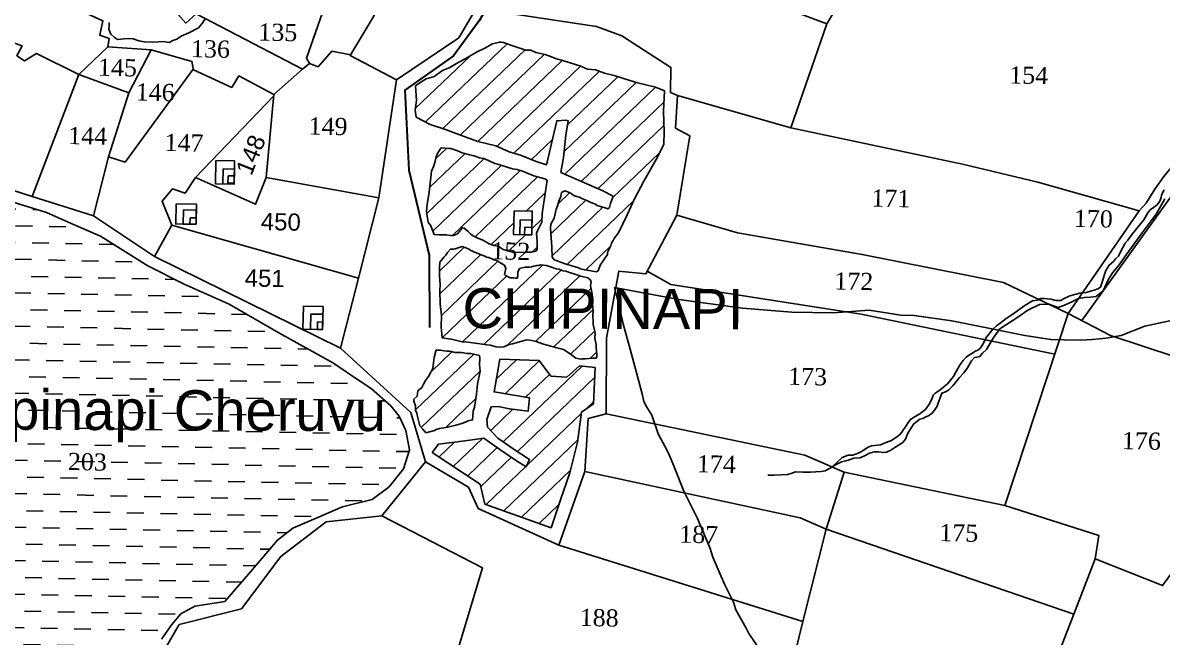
# Model space of a CAD drawing. Header units: inches. Extents: x 304037 to 460575, y 1453943 to 1639883.
# Drawn here: x 336193 to 337046, y 1598188 to 1598648 of the extents above; entities that cross this region are included whole.
import ezdxf

# ---------------------------------------------------------------- set-up
doc = ezdxf.new("R2010")
doc.units = ezdxf.units.IN
doc.header["$MEASUREMENT"] = 0
doc.linetypes.add('ACAD_ISO02W100', pattern=[15, 12, -3])
doc.linetypes.add('ACAD_ISO07W100', pattern=[3, 0, -3])
for name, color, linetype in [('CARTTRACK', 30, 'ACAD_ISO02W100'), ('NALA', 4, 'Continuous'), ('SQUAREWELL', 5, 'Continuous'), ('SURVEY_BND', 7, 'Continuous'), ('SURVEY_NO', 7, 'Continuous'), ('VILLAGE_AREA', 1, 'Continuous'), ('WATER_BODY', 4, 'Continuous')]:
    doc.layers.add(name, color=color, linetype=linetype)
doc.layers.add('FOOTPATH', color=150, linetype='ACAD_ISO07W100', lineweight=30)
doc.styles.get("Standard").update_dxf_attribs({"font": 'arial.ttf'})
pattern_1 = [(225, (-977.9699, -291.534), (0.8838835, -0.8838835), [])]

# ---------------------------------------------------------------- blocks, each defined once
blk = doc.blocks.new('CHEPINAPI')
at = {"layer": 'VILLAGE_AREA', "linetype": 'ByBlock'}
h = blk.add_hatch(dxfattribs=at)
h.set_pattern_fill('ANSI31', color=256, scale=10, angle=180, style=0)
h.set_pattern_definition(pattern_1)
h.paths.add_polyline_path([(158.837, 104.67), (157.799, 104.995), (157.156, 105.206), (156.977, 105.223), (156.863, 105.231), (156.351, 105.084), (155.773, 104.751), (155.155, 104.434), (154.496, 104.02), (153.686, 103.554), (153.157, 103.229), (152.653, 103.026), (152.035, 102.562), (151.448, 102.364), (151.073, 102.104), (150.675, 101.819), (150.756, 100.742), (150.675, 100.011), (150.764, 99.491), (151.815, 98.976), (152.962, 98.619), (154.166, 98.18), (155.406, 97.77), (156.756, 97.47), (157.765, 97.055), (158.692, 96.787), (159.779, 96.369), (160.576, 96.142), (161.259, 99.437), (161.932, 99.509), (162.124, 99.445), (161.964, 98.379), (161.812, 96.701), (161.651, 95.596), (164.765, 94.31), (165.583, 93.895), (165.404, 93.359), (165.355, 93.155), (165.331, 93.05), (165.2, 92.944), (164.924, 93.042), (164.721, 93.09), (164.412, 93.172), (164.233, 93.286), (164.054, 93.351), (163.875, 93.407), (163.736, 93.489), (163.501, 93.578), (163.305, 93.651), (163.086, 93.765), (162.874, 93.814), (162.638, 93.895), (162.443, 94.025), (162.248, 94.123), (162.134, 94.171), (161.963, 94.22), (161.727, 94.082), (161.687, 93.781), (161.54, 93.448), (161.443, 93.09), (161.361, 92.847), (161.215, 92.172), (160.979, 91.717), (160.963, 91.4), (161.027, 90.657), (161.044, 90.388), (161.084, 89.974), (161.125, 89.259), (161.312, 89.031), (161.45, 88.999), (161.678, 88.901), (162.264, 88.727), (162.468, 88.67), (163.04, 88.512), (163.256, 88.434), (163.574, 88.353), (163.769, 88.337), (164.428, 88.231), (164.582, 88.304), (164.729, 88.719), (165.242, 89.542), (165.242, 89.689), (165.486, 90.192), (165.543, 90.388), (165.649, 90.591), (165.747, 90.794), (166.039, 91.168), (166.651, 92.529), (167.188, 93.742), (167.848, 95.054), (168.824, 96.883), (169.289, 97.862), (169.297, 98.748), (169.207, 100.312), (169.24, 101.852), (168.565, 102.095), (167.76, 102.29), (167.044, 102.445), (165.551, 102.878), (164.738, 103.073), (164.071, 103.293), (163.469, 103.349), (162.9, 103.585), (161.595, 103.946), (161.074, 104.085), (160.765, 104.198), (160.293, 104.377), (159.585, 104.507), (159.228, 104.67)])
h = blk.add_hatch(dxfattribs=at)
h.set_pattern_fill('ANSI31', color=256, scale=10, angle=180, style=0)
h.set_pattern_definition(pattern_1)
h.paths.add_polyline_path([(155.888, 90.427), (156.152, 90.295), (156.402, 90.137), (156.759, 90.032), (157.088, 89.992), (157.458, 89.742), (158.236, 89.544), (159.199, 89.584), (159.568, 89.584), (159.911, 89.676), (159.99, 89.821), (159.99, 90.401), (159.924, 91.02), (159.99, 91.204), (160.293, 91.85), (160.32, 92.496), (160.635, 94.979), (160.451, 95.085), (159.91, 95.216), (159.633, 95.282), (158.776, 95.612), (158.38, 95.73), (158.024, 95.783), (157.154, 96.034), (156.929, 96.113), (156.705, 96.165), (156.23, 96.363), (155.874, 96.521), (155.544, 96.547), (155.162, 96.706), (154.793, 96.771), (154.45, 96.864), (154.265, 96.89), (153.843, 97.075), (153.408, 97.193), (153.289, 97.193), (152.669, 97.233), (152.603, 97.127), (152.445, 96.864), (152.326, 96.561), (152.247, 96.231), (152.155, 95.889), (151.997, 95.48), (151.85, 93.907), (151.718, 92.984), (151.692, 92.51), (151.731, 92.128), (151.837, 91.68), (152.021, 91.39), (152.285, 90.771), (152.668, 90.744), (152.905, 90.757), (153.208, 90.744), (153.499, 90.718), (153.736, 90.718), (154.039, 90.836), (154.385, 91.31), (154.516, 91.27), (154.662, 91.165), (154.833, 91.046), (155.004, 90.875), (155.15, 90.756), (155.255, 90.704), (155.558, 90.559)])
h.paths.add_polyline_path([(158.211, 92.654), (159.567, 92.654), (159.567, 90.88), (158.211, 90.88)], flags=16)
h.paths.add_polyline_path([(157.689, 88.327), (157.594, 88.578), (157.421, 88.675), (157.316, 88.725), (157.165, 88.811), (157.01, 88.906), (156.789, 88.961), (156.643, 89.026), (156.542, 89.082), (156.392, 89.122), (156.236, 89.152), (156.1, 89.222), (155.834, 89.312), (155.471, 89.459), (155.27, 89.524), (155.13, 89.605), (155.007, 89.648), (154.798, 89.76), (154.668, 89.81), (154.406, 89.911), (154.028, 89.765), (153.8, 89.7), (153.661, 89.695), (153.526, 89.69), (153.315, 89.444), (153.204, 89.223), (153.069, 89.108), (152.883, 88.852), (152.762, 88.696), (152.752, 88.318), (152.741, 88.017), (152.757, 87.68), (152.812, 87.04), (152.802, 86.579), (152.857, 85.587), (152.957, 84.714), (152.957, 83.883), (153.038, 83.054), (153.52, 83.003), (153.731, 82.973), (153.937, 82.928), (154.65, 82.778), (154.786, 82.798), (155.157, 82.758), (155.519, 82.712), (156.241, 82.637), (156.396, 82.607), (156.637, 82.582), (157.079, 82.466), (157.325, 82.461), (157.652, 82.486), (158.064, 82.662), (158.31, 82.722), (158.933, 82.918), (159.332, 83.033), (159.738, 82.988), (160.06, 82.918), (160.542, 82.762), (160.889, 82.682), (161.619, 82.5), (161.839, 82.45), (162.116, 82.375), (162.402, 82.214), (162.718, 81.999), (163.055, 81.753), (163.437, 81.677), (163.527, 81.697), (163.748, 81.703), (164.339, 81.773), (164.56, 81.773), (164.615, 81.878), (164.62, 82.114), (164.58, 82.285), (164.545, 82.576), (164.545, 82.791), (164.445, 83.241), (164.445, 83.662), (164.284, 84.289), (164.279, 84.628), (164.259, 84.794), (164.259, 85.01), (164.264, 85.281), (164.249, 85.617), (164.194, 86.007), (164.194, 86.288), (164.179, 86.559), (164.043, 87.161), (164.088, 87.482), (164.003, 87.628), (163.817, 87.773), (163.3, 87.884), (162.701, 88.052), (162.53, 88.112), (162.329, 88.187), (162.168, 88.233), (161.957, 88.243), (161.661, 88.353), (161.435, 88.388), (161.172, 88.475), (161.032, 88.52), (160.727, 88.611), (160.278, 88.661), (160.102, 88.61), (159.977, 88.6), (159.866, 88.575), (159.599, 88.485), (159.384, 88.465), (159.222, 88.465), (159.126, 88.455), (158.91, 88.405), (158.72, 88.344), (158.603, 88.081), (158.593, 87.8), (158.563, 87.625), (158.418, 87.635), (158.282, 87.635), (158.192, 87.65), (158.026, 87.65), (157.73, 87.775), (157.588, 87.834)])
h.paths.add_polyline_path([(159.582, 77.719), (158.181, 77.859), (157.329, 78.008), (156.801, 77.98), (156.496, 77.018), (156.56, 76.465), (157.356, 75.655), (158.508, 74.892), (159.758, 74.118), (159.517, 73.564), (158.792, 73.997), (157.518, 74.815), (156.302, 75.627), (155.262, 75.453), (154.121, 75.294), (152.947, 75.111), (152.479, 74.481), (156.1, 72.186), (156.49, 70.707), (161.47, 69.053), (162.116, 71.151), (162.777, 73.185), (163.316, 75.478), (163.57, 77.726), (164.429, 78.373), (164.504, 81.069), (163.342, 81.17), (162.407, 80.312), (161.217, 80.361), (160.319, 81.507), (157.388, 81.566), (157.004, 79.103), (159.669, 78.702)])
h.paths.add_polyline_path([(152.077, 80.153), (151.868, 79.853), (151.719, 79.572), (151.612, 79.316), (151.463, 79.193), (151.323, 79.061), (151.281, 78.664), (151.024, 78.43), (151.024, 78.273), (151.156, 77.927), (151.181, 77.613), (151.28, 77.382), (151.355, 77.057), (151.437, 76.759), (151.512, 76.462), (151.743, 76.198), (151.988, 75.93), (152.618, 76.137), (152.753, 76.204), (152.98, 76.287), (153.466, 76.38), (153.807, 76.452), (154.216, 76.555), (154.645, 76.69), (155.044, 76.87), (155.449, 76.981), (155.469, 77.249), (155.469, 77.621), (155.562, 77.931), (155.687, 78.902), (155.762, 79.645), (155.935, 80.627), (155.885, 81.119), (155.894, 81.597), (155.852, 81.796), (155.224, 81.928), (154.927, 81.928), (154.514, 81.985), (154.299, 81.985), (154.175, 81.994), (154.018, 81.994), (153.754, 82.06), (153.588, 82.068), (153.407, 82.068), (153.068, 82.109), (152.936, 82.142), (152.737, 82.142), (152.622, 82.142), (152.481, 81.581), (152.44, 81.168), (152.39, 80.772), (152.258, 80.467)])
h.paths.add_polyline_path([(156.261, 90.601), (159.441, 90.601), (159.441, 88.656), (156.261, 88.656)], flags=9)
h.paths.add_polyline_path([(154.223, 83.434), (164.378, 83.607), (164.344, 85.6), (154.189, 85.427)], flags=24)
at = {"layer": 'WATER_BODY', "linetype": 'ByBlock'}
h = blk.add_hatch(dxfattribs=at)
h.set_pattern_fill('DASH', color=256, scale=10, angle=180, style=0)
h.set_pattern_definition([(180, (-977.9699, -291.534), (-1.25, -1.25), [1.25, -1.25])])
h.paths.add_polyline_path([(110.825, 53.934), (109.551, 52.84), (108.422, 52.187), (108.106, 52.069), (107.8, 51.985), (107.504, 51.961), (107.218, 51.956), (106.912, 52.025), (106.601, 52.168), (106.374, 52.35), (105.994, 52.671), (105.826, 52.858), (105.587, 53.111), (105.103, 53.495), (104.945, 53.564), (104.501, 53.762), (104.348, 53.86), (104.165, 54.033), (104.071, 54.151), (103.989, 54.342), (104.137, 54.939), (103.849, 55.141), (103.686, 54.427), (103.266, 53.673), (103.133, 53.495), (102.939, 53.106), (102.504, 52.726), (102.307, 52.247), (101.856, 51.376), (101.474, 50.412), (101.272, 48.77), (101.482, 47.612), (101.575, 46.395), (101.575, 45.665), (101.544, 44.631), (101.116, 43.866), (100.323, 43.477), (99.506, 43.042), (98.283, 42.301), (97.497, 41.959), (96.082, 41.64), (95.027, 41.591), (93.767, 41.132), (92.694, 40.41), (91.797, 39.505), (91.191, 38.619), (90.996, 37.889), (91.331, 37.454), (92.07, 37.516), (92.972, 37.804), (94.064, 37.996), (94.795, 37.919), (95.581, 37.794), (96.491, 37.569), (97.463, 37.398), (98.71, 37.03), (99.519, 36.634), (99.772, 36.436), (100.638, 35.854), (100.861, 35.714), (102.641, 34.236), (103.421, 33.876), (104.209, 33.686), (104.786, 33.788), (105.166, 34.073), (105.2, 34.595), (105.146, 35.239), (104.718, 36.135), (104.028, 36.973), (104.016, 37.737), (103.999, 38.486), (104.58, 39.375), (105.049, 40.277), (105.271, 41.139), (105.492, 41.991), (106.106, 42.63), (106.96, 42.891), (107.931, 42.891), (108.737, 42.559), (109.338, 42.219), (109.514, 42.159), (109.782, 42.065), (110.021, 42.005), (110.286, 41.939), (110.544, 41.867), (110.78, 41.826), (111.278, 41.845), (111.456, 41.822), (111.746, 41.8), (112.042, 41.731), (112.341, 41.646), (112.785, 41.505), (113.495, 41.236), (113.851, 41.034), (114.094, 40.745), (114.28, 40.556), (114.577, 40.603), (114.539, 41.259), (114.676, 42.18), (115.231, 43.129), (115.907, 43.973), (116.582, 44.914), (117.672, 46.668), (118.087, 47.519), (118.849, 49.044), (119.572, 49.9), (120.722, 50.884), (121.856, 51.71), (123.141, 52.667), (124.033, 53.504), (124.949, 54.515), (125.911, 55.422), (127.211, 56.286), (127.746, 56.48), (128.568, 56.539), (129.249, 56.423), (130.031, 56.336), (130.626, 56.697), (131.143, 57.286), (131.581, 58.048), (131.763, 58.626), (132.583, 60.133), (133.334, 61.241), (133.97, 62.046), (135.003, 62.644), (136.313, 62.861), (137.233, 63.027), (138.98, 65.112), (141.068, 67.705), (142.206, 68.621), (143.419, 69.153), (145.883, 70.287), (148.075, 70.875), (149.317, 71.847), (150.379, 73.225), (150.785, 74.634), (150.491, 76.082), (149.972, 77.131), (149.317, 77.909), (147.826, 79.167), (146.427, 80.046), (144.982, 81.004), (140.844, 83.166), (137.109, 85.241), (133.727, 86.67), (130.989, 87.969), (127.404, 90.11), (125.369, 90.943), (123.346, 91.79), (119.115, 92.996), (116.081, 93.981), (113.907, 94.689), (111.939, 95.726), (109.866, 96.799), (108.159, 97.469), (105.289, 97.608), (103.991, 97.977), (101.639, 98.886), (98.941, 100.218), (96.008, 101.62), (92.439, 103.152), (88.975, 104.288), (87.302, 104.554), (84.837, 104.2), (83.168, 103.619), (81.76, 102.883), (80.382, 101.949), (80.002, 100.989), (80.192, 100.041), (80.394, 99.242), (80.697, 98.838), (81.127, 98.825), (81.709, 99.141), (82.265, 99.734), (82.809, 100.252), (83.365, 100.265), (83.782, 100.252), (84.237, 100.164), (85.299, 99.962), (86.108, 99.558), (86.674, 99.196), (88.022, 98.843), (89.003, 98.614), (89.511, 98.496), (90.696, 98.001), (91.712, 97.43), (92.429, 97.192), (93.28, 97.103), (94.551, 96.732), (96.687, 95.831), (98.164, 95.192), (99.254, 94.897), (100.429, 94.416), (102.043, 93.585), (103.388, 92.529), (104.432, 91.423), (105.262, 90.669), (106.238, 90.009), (107.13, 88.999), (108.017, 87.942), (110.338, 86.336), (112.455, 85.03), (115.604, 83.528), (116.619, 83.187), (116.892, 82.688), (116.672, 81.86), (115.959, 80.759), (115.414, 79.7), (115.072, 78.812), (113.723, 77.245), (113.341, 76.475), (113.296, 75.408), (113.387, 74.984), (113.62, 74.55), (113.471, 73.774), (113.092, 73.059), (112.777, 72.509), (112.551, 72.202), (112.445, 71.664), (112.559, 71.383), (112.961, 71.107), (113.259, 70.981), (113.638, 70.965), (114.222, 70.953), (114.673, 70.912), (115.049, 70.698), (115.306, 70.532), (115.469, 70.271), (116.551, 70.128), (116.716, 70.106), (117.894, 69.906), (118.249, 69.84), (118.927, 69.584), (119.827, 69.14), (119.982, 68.63), (119.592, 67.115), (118.842, 65.269), (118.342, 63.848), (117.941, 62.964), (117.849, 62.511), (117.574, 61.627), (117.231, 60.603), (116.888, 59.723), (116.014, 58.49), (113.733, 56.485)])
h.paths.add_polyline_path([(113.556, 73.45), (149.397, 74.059), (149.295, 80.093), (113.453, 79.484)], flags=24)
h.paths.add_polyline_path([(125.002, 74.216), (128.284, 74.216), (128.284, 72.271), (125.002, 72.271)], flags=24)
at = {"layer": 'CARTTRACK'}
blk.add_lwpolyline([(177.749, 59.549), (176.391, 61.454), (176.185, 61.865), (175.386, 63.203), (175.194, 63.779), (174.494, 65.095), (173.589, 67.096), (173.366, 67.749), (172.378, 69.969), (171.308, 71.997), (170.551, 73.789), (170.331, 74.324), (170.057, 74.885), (169.865, 75.269), (169.302, 76.229), (168.82, 77.605), (168.422, 78.195), (168.203, 78.606), (168.052, 79.195), (167.09, 82.507), (166.542, 84.385), (166.086, 86.081), (165.839, 87.073), (170.642, 86.282), (175.398, 85.739), (179.102, 85.527), (182.208, 85.527), (184.865, 85.779), (187.219, 85.471), (188.222, 85.452), (191.039, 85.105), (194.029, 84.584), (196.517, 84.141), (198.456, 83.866), (199.459, 83.866), (200.694, 83.866), (201.543, 83.943), (202.584, 84.059), (203.703, 84.29), (205.459, 85.023), (209.192, 85.89)], dxfattribs=at)
at = {"layer": 'FOOTPATH', "linetype": 'ByBlock'}
blk.add_lwpolyline([(195.567, 153.863), (192.433, 151.005), (190.273, 148.144), (186.753, 143.782), (183.936, 140.686), (181.777, 137.637), (177.829, 134.618), (172.759, 130.022), (166.086, 123.149), (159.039, 113.419), (155.323, 106.791), (153.445, 104.117), (149.877, 101.491), (150.299, 95.516), (151.961, 89.201), (152.09, 83.805)], dxfattribs=at)
at = {"layer": 'NALA'}
for points in [[(134.898, 106.523), (134.668, 106.161), (134.385, 105.812), (133.68, 105.422), (133.115, 105.173), (132.799, 104.941), (132.499, 104.841), (132.233, 104.691), (131.784, 104.741), (131.419, 104.708), (130.986, 104.691), (130.371, 104.691), (129.955, 104.758), (129.523, 104.891), (129.174, 104.924), (128.858, 104.891), (128.359, 104.824), (128.126, 104.974), (127.86, 105.206), (127.71, 105.589), (127.71, 105.871), (127.71, 106.07)], [(182.352, 74.034), (183.063, 74.746), (183.517, 74.918), (183.877, 74.941), (184.058, 75.004), (184.261, 75.09), (184.465, 75.208), (184.638, 75.309), (184.81, 75.427), (185.006, 75.568), (185.249, 75.67), (185.923, 75.748), (186.44, 75.975), (186.671, 76.065), (187.094, 76.339), (187.306, 76.527), (187.494, 76.723), (187.611, 76.918), (187.752, 77.137), (187.964, 77.474), (188.089, 77.654), (188.418, 77.897), (188.724, 78.069), (189.218, 78.461), (189.533, 78.936), (189.689, 79.319), (189.76, 79.531), (189.901, 79.664), (190.034, 79.773), (190.269, 79.938), (190.81, 80.4), (191.248, 80.955), (191.437, 81.347), (191.736, 81.876), (191.948, 82.174), (192.175, 82.424), (192.426, 82.597), (192.629, 82.738), (192.833, 82.879), (192.974, 82.949), (193.17, 83.074), (193.374, 83.364), (193.656, 83.943), (194.11, 84.57), (194.38, 84.816), (194.646, 85.02), (194.866, 85.192), (195.101, 85.364), (195.5, 85.646), (196.467, 86.383), (197.024, 86.728), (197.4, 86.798), (197.635, 86.924), (197.932, 86.939), (198.136, 86.916), (198.41, 86.892), (198.669, 86.822), (198.81, 86.806), (198.959, 86.798), (199.147, 86.798), (199.351, 86.924), (199.805, 87.158), (200.553, 87.38), (200.67, 87.403), (201.031, 87.45), (201.352, 87.536), (201.611, 87.63), (201.877, 87.74), (202.073, 87.849), (202.222, 88.311), (202.347, 88.726), (202.456, 89.123), (202.706, 89.524), (203.007, 89.799), (203.17, 89.999), (203.37, 90.212), (203.508, 90.487), (203.858, 91.188), (204.046, 91.413), (204.359, 91.864), (205.2, 92.944), (205.501, 93.482), (205.676, 93.707), (205.914, 93.895), (206.177, 94.083), (206.365, 94.371), (206.465, 94.646), (206.49, 94.859), (206.69, 95.234)], [(206.736, 94.558), (206.127, 93.4), (205.108, 91.971), (203.956, 90.323), (203.447, 89.568), (202.954, 88.961), (202.641, 88.419), (202.295, 87.595), (201.784, 87.15), (201.326, 87.093), (200.924, 87.065), (200.457, 86.976), (199.977, 86.711), (199.416, 86.458), (198.945, 86.287), (198.266, 86.507), (197.555, 86.472), (196.69, 86.034), (195.963, 85.495), (194.63, 84.6), (194.155, 83.891), (193.669, 83.027)], [(132.583, 60.133), (133.334, 61.241), (133.97, 62.046), (135.003, 62.644), (136.313, 62.861), (137.233, 63.027), (138.98, 65.112), (141.068, 67.705), (142.206, 68.621), (143.419, 69.153), (145.883, 70.287), (148.075, 70.875), (149.317, 71.847), (150.379, 73.225), (150.785, 74.634), (150.491, 76.082), (149.972, 77.131), (149.317, 77.909), (147.826, 79.167), (146.427, 80.046), (144.982, 81.004), (140.844, 83.166), (137.109, 85.241), (133.727, 86.67), (130.989, 87.969), (127.404, 90.11), (125.369, 90.943), (123.346, 91.79), (119.115, 92.996)], [(193.669, 83.027), (193.376, 82.761), (193.194, 82.504), (192.972, 82.454), (192.781, 82.403), (192.565, 82.157), (192.281, 81.629), (192.023, 81.243), (191.701, 80.895), (191.211, 80.264), (190.902, 79.942), (190.683, 79.813), (190.399, 79.697), (190.18, 79.028), (190.075, 78.728), (189.946, 78.509), (189.752, 78.213), (189.456, 77.981), (189.263, 77.903), (189.031, 77.775), (188.799, 77.723), (188.373, 77.375), (187.935, 76.667), (187.78, 76.216), (187.574, 75.946), (186.991, 75.583), (186.695, 75.364), (186.385, 75.222), (186.127, 75.17), (185.792, 75.222), (185.483, 75.222), (185.109, 75.106), (184.838, 74.952), (184.426, 74.745), (183.949, 74.72), (183.557, 74.562), (183.042, 74.42), (182.552, 74.163), (182.153, 73.905), (181.817, 73.725), (181.521, 73.661), (180.735, 73.596), (180.155, 73.596), (179.588, 73.596), (179.376, 73.489), (179.016, 73.386), (178.539, 73.361), (178.01, 73.322), (177.559, 73.322)]]:
    blk.add_lwpolyline(points, dxfattribs=at)
at = {"layer": 'SQUAREWELL'}
for points in [[(135.898, 95.939), (137.292, 95.939), (137.292, 94.205), (135.898, 94.205)], [(136.445, 95.338), (137.292, 95.338), (137.292, 94.205), (136.445, 94.205)], [(136.827, 94.82), (137.292, 94.82), (137.292, 94.274), (136.827, 94.274)], [(133.001, 92.648), (134.51, 92.648), (134.51, 91.15), (133.001, 91.15)], [(133.548, 92.215), (134.51, 92.215), (134.51, 91.15), (133.548, 91.15)], [(158.211, 92.654), (159.567, 92.654), (159.567, 90.88), (158.211, 90.88)], [(158.685, 91.982), (159.567, 91.982), (159.567, 90.88), (158.685, 90.88)], [(134.051, 91.635), (134.51, 91.635), (134.51, 91.15), (134.051, 91.15)], [(159.035, 91.439), (159.567, 91.439), (159.567, 90.88), (159.035, 90.88)], [(142.649, 85.211), (144.115, 85.211), (144.115, 83.497), (142.649, 83.497)], [(143.217, 84.632), (144.115, 84.632), (144.115, 83.497), (143.217, 83.497)], [(143.729, 84.053), (144.115, 84.053), (144.115, 83.497), (143.729, 83.497)]]:
    blk.add_lwpolyline(points, close=True, dxfattribs=at)
at = {"layer": 'SURVEY_BND'}
for points in [[(184.411, 113.877), (184.212, 112.31), (181.26, 107.09), (165.324, 112.728), (166.564, 118.13), (168.55, 118.639), (170.144, 120.975), (174.48, 119.776), (175.616, 125.356), (180.632, 127.073), (181.852, 128.11), (184.785, 129.096), (187.397, 128.097)], [(157.344, 112.449), (155.504, 108.496), (153.816, 105.472), (149.23, 102.249), (145.738, 103.994), (149.002, 109.748)], [(165.324, 112.728), (164.779, 111.864), (161.632, 112.708), (160.429, 111.864), (159.227, 112.196), (156.924, 107.901), (158.127, 107.313), (164.088, 106.546), (165.985, 105.878), (169.696, 103.603), (169.713, 101.733), (170.234, 101.522)], [(139.929, 112.017), (142.666, 109.008), (143.548, 109.228), (144.063, 108.527), (142.494, 103.72), (142.715, 103.328), (143.376, 103.108), (144.381, 104.295), (145.769, 104.047)], [(118.618, 110.742), (117.739, 106.767), (116.907, 105.613), (121.252, 104.193), (120.874, 103.456), (121.455, 103.083), (122.333, 103.663), (125.544, 102.163), (127.646, 104.268)], [(134.2, 106.868), (133.439, 106.159), (129.877, 110.043), (126.079, 106.693), (127.251, 106.203), (127.038, 105.117), (127.743, 104.875), (127.646, 104.268), (130.891, 104.107), (133.947, 103.305), (134.077, 102.683), (136.967, 101.427), (137.472, 102.295), (140.122, 100.971), (142.222, 102.897)], [(136.323, 109.053), (134.2, 106.868), (142.222, 102.897), (142.715, 103.328)], [(178.743, 99.28), (181.26, 107.09)], [(122.231, 92.972), (113.905, 95.467), (114.426, 98.705), (115.769, 100.903), (116.288, 104.017), (117.025, 104.301), (116.985, 105.587)], [(125.544, 102.163), (129.295, 100.853), (130.891, 104.107)], [(126.842, 91.613), (122.231, 92.972), (125.544, 102.163)], [(134.067, 102.73), (129.119, 95.692), (127.885, 96.053), (129.295, 100.853)], [(140.122, 100.971), (139.674, 94.744), (148.107, 93.418), (149.23, 102.249)], [(199.713, 85.85), (194.834, 88.066), (184.254, 89.941), (174.928, 91.353), (170.356, 92.585), (171.224, 98.518), (170.133, 99.078), (170.234, 101.522), (178.743, 99.28), (191.587, 96.83), (197.235, 95.609), (204.854, 93.63)], [(140.113, 100.85), (134.402, 94.635)], [(210.092, 99.899), (208.696, 98.492), (207.725, 97.608), (206.636, 96.223), (205.995, 95.251), (205.369, 94.192), (204.854, 93.63), (199.713, 85.85)], [(210.423, 98.576), (209.296, 97.765), (200.744, 85.343)], [(127.885, 96.053), (126.842, 91.613), (131.466, 88.691)], [(148.107, 93.418), (146.712, 87.37), (132.7, 91.059), (131.937, 92.817), (132.7, 93.775), (133.658, 93.462), (134.402, 94.635), (138.92, 92.739), (139.674, 94.744)], [(145.469, 82.132), (150.837, 77.431), (151.991, 73.786), (155.244, 71.947), (156.002, 70.364), (162.063, 67.749), (163.888, 73.289), (164.063, 77.258), (165.406, 77.636), (165.32, 83.285), (166.125, 88.315), (168.137, 88.149), (170.356, 92.585)], [(132.7, 91.059), (131.466, 88.691), (145.469, 82.132), (146.712, 87.37)], [(168.242, 88.359), (170.021, 87.391), (184.281, 85.466), (198.772, 82.789)], [(213.061, 67.248), (209.048, 68.368), (207.177, 65.674), (202.118, 67.563), (202.355, 69.314), (195.274, 71.408), (199.713, 85.85), (202.913, 84.278), (215.04, 80.54)], [(165.406, 77.636), (180.294, 74.862), (183.253, 73.657), (195.274, 71.408)], [(151.991, 73.786), (148.835, 69.669), (156.41, 65.959), (154.656, 59.608), (172.312, 54.057), (173.935, 58.189), (179.038, 56.3), (180.396, 62.449)], [(183.253, 73.657), (181.996, 69.366), (180.045, 70.171), (163.888, 73.289)], [(149.046, 44.993), (130.28, 54.697), (133.883, 61.247), (138.489, 62.527), (141.363, 66.471), (144.692, 69.148), (148.835, 69.669)], [(181.996, 69.366), (180.396, 62.449), (162.063, 67.749)], [(202.118, 67.563), (200.591, 63.4), (181.996, 69.366)], [(200.591, 63.4), (197.784, 55.664), (200.225, 54.144), (200.54, 53.278), (204.011, 52.146)]]:
    blk.add_lwpolyline(points, dxfattribs=at)
at = {"layer": 'VILLAGE_AREA'}
for points in [[(165.583, 93.895), (165.404, 93.359), (165.355, 93.155), (165.331, 93.05), (165.2, 92.944), (164.924, 93.042), (164.721, 93.09), (164.412, 93.172), (164.233, 93.286), (164.054, 93.351), (163.875, 93.407), (163.736, 93.489), (163.501, 93.578), (163.305, 93.651), (163.086, 93.765), (162.874, 93.814), (162.638, 93.895), (162.443, 94.025), (162.248, 94.123), (162.134, 94.171), (161.963, 94.22), (161.727, 94.082), (161.687, 93.781), (161.54, 93.448), (161.443, 93.09), (161.361, 92.847), (161.215, 92.172), (160.979, 91.717), (160.963, 91.4), (161.027, 90.657), (161.044, 90.388), (161.084, 89.974), (161.125, 89.259), (161.312, 89.031), (161.45, 88.999), (161.678, 88.901), (162.264, 88.727), (162.468, 88.67), (162.939, 88.54), (163.053, 88.508), (163.256, 88.434), (163.574, 88.353), (163.769, 88.337), (164.428, 88.231), (164.582, 88.304), (164.729, 88.719), (165.242, 89.542), (165.242, 89.689), (165.486, 90.192), (165.543, 90.388), (165.649, 90.591), (165.747, 90.794), (166.039, 91.168), (166.651, 92.529), (167.188, 93.742), (167.848, 95.054), (168.824, 96.883), (169.289, 97.862), (169.297, 98.748), (169.207, 100.312), (169.24, 101.852), (168.565, 102.095), (167.76, 102.29), (167.044, 102.445), (165.551, 102.878), (164.738, 103.073), (164.071, 103.293), (163.469, 103.349), (162.9, 103.585), (161.595, 103.946), (161.074, 104.085), (160.765, 104.198), (160.293, 104.377), (159.585, 104.507), (159.228, 104.67), (158.837, 104.67), (157.799, 104.995), (157.156, 105.206), (156.977, 105.223), (156.863, 105.231), (156.351, 105.084), (155.773, 104.751), (155.155, 104.434), (154.496, 104.02), (153.686, 103.554), (153.157, 103.229), (152.653, 103.026), (152.035, 102.562), (151.448, 102.364), (151.073, 102.104), (150.675, 101.819), (150.756, 100.742), (150.675, 100.011), (150.764, 99.491), (151.815, 98.976), (152.962, 98.619), (154.166, 98.18), (155.406, 97.77), (156.756, 97.47), (157.765, 97.055), (158.692, 96.787), (159.779, 96.369), (160.576, 96.142), (161.259, 99.437), (161.932, 99.509), (162.124, 99.445), (161.964, 98.379), (161.812, 96.701), (161.651, 95.596), (164.765, 94.31), (165.583, 93.895)], [(154.039, 90.836), (153.736, 90.718), (153.499, 90.718), (153.208, 90.744), (152.905, 90.757), (152.668, 90.744), (152.285, 90.771), (152.021, 91.39), (151.837, 91.68), (151.731, 92.128), (151.692, 92.51), (151.718, 92.984), (151.85, 93.907), (151.997, 95.48), (152.155, 95.889), (152.247, 96.231), (152.326, 96.561), (152.445, 96.864), (152.603, 97.127), (152.669, 97.233), (153.289, 97.193), (153.408, 97.193), (153.843, 97.075), (154.265, 96.89), (154.45, 96.864), (154.793, 96.771), (155.162, 96.706), (155.544, 96.547), (155.874, 96.521), (156.23, 96.363), (156.705, 96.165), (156.929, 96.113), (157.154, 96.034), (158.024, 95.783), (158.38, 95.73), (158.776, 95.612), (159.633, 95.282), (159.91, 95.216), (160.451, 95.085), (160.635, 94.979), (160.32, 92.496), (160.293, 91.85), (159.99, 91.204), (159.924, 91.02), (159.99, 90.401), (159.99, 89.821), (159.911, 89.676), (159.568, 89.584), (159.199, 89.584), (158.236, 89.544), (157.458, 89.742), (157.088, 89.992), (156.759, 90.032), (156.402, 90.137), (156.152, 90.295), (155.888, 90.427), (155.558, 90.559), (155.255, 90.704), (155.15, 90.756), (155.004, 90.875), (154.833, 91.046), (154.662, 91.165), (154.516, 91.27), (154.385, 91.31), (154.039, 90.836)], [(153.038, 83.054), (153.52, 83.003), (153.731, 82.973), (153.937, 82.928), (154.65, 82.778), (154.786, 82.798), (155.157, 82.758), (155.519, 82.712), (156.241, 82.637), (156.396, 82.607), (156.637, 82.582), (157.079, 82.466), (157.325, 82.461), (157.652, 82.486), (158.064, 82.662), (158.31, 82.722), (158.933, 82.918), (159.332, 83.033), (159.738, 82.988), (160.06, 82.918), (160.542, 82.762), (160.889, 82.682), (161.619, 82.5), (161.839, 82.45), (162.116, 82.375), (162.402, 82.214), (162.718, 81.999), (163.055, 81.753), (163.437, 81.677), (163.527, 81.697), (163.748, 81.703), (164.339, 81.773), (164.56, 81.773), (164.615, 81.878), (164.62, 82.114), (164.58, 82.285), (164.545, 82.576), (164.545, 82.791), (164.445, 83.241), (164.445, 83.662), (164.284, 84.289), (164.279, 84.628), (164.259, 84.794), (164.259, 85.01), (164.264, 85.281), (164.249, 85.617), (164.194, 86.007), (164.194, 86.288), (164.179, 86.559), (164.043, 87.161), (164.088, 87.482), (164.003, 87.628), (163.817, 87.773), (163.3, 87.884), (162.701, 88.052), (162.53, 88.112), (162.329, 88.187), (162.168, 88.233), (161.957, 88.243), (161.661, 88.353), (161.435, 88.388), (161.172, 88.475), (161.032, 88.52), (160.796, 88.59), (160.73, 88.61), (160.278, 88.661), (160.102, 88.61), (159.977, 88.6), (159.866, 88.575), (159.599, 88.485), (159.438, 88.47), (159.302, 88.465), (159.222, 88.465), (159.126, 88.455), (158.91, 88.405), (158.72, 88.344), (158.603, 88.081), (158.593, 87.8), (158.563, 87.625), (158.418, 87.635), (158.282, 87.635), (158.192, 87.65), (158.026, 87.65), (157.73, 87.775), (157.669, 87.8), (157.599, 87.886), (157.689, 88.327), (157.594, 88.578), (157.421, 88.675), (157.316, 88.725), (157.165, 88.811), (157.01, 88.906), (156.789, 88.961), (156.643, 89.026), (156.542, 89.082), (156.392, 89.122), (156.236, 89.152), (156.1, 89.222), (155.834, 89.312), (155.471, 89.459), (155.27, 89.524), (155.13, 89.605), (155.059, 89.63), (154.939, 89.685), (154.798, 89.76), (154.668, 89.81), (154.406, 89.911), (154.028, 89.765), (153.887, 89.725), (153.792, 89.7), (153.661, 89.695), (153.526, 89.69), (153.315, 89.444), (153.204, 89.223), (153.069, 89.108), (152.883, 88.852), (152.762, 88.696), (152.752, 88.318), (152.741, 88.017), (152.757, 87.68), (152.812, 87.04), (152.802, 86.579), (152.857, 85.587), (152.957, 84.714), (152.957, 83.883), (153.038, 83.054)], [(151.988, 75.93), (152.618, 76.137), (152.753, 76.204), (152.98, 76.287), (153.466, 76.38), (153.807, 76.452), (154.216, 76.555), (154.645, 76.69), (154.958, 76.831), (155.128, 76.893), (155.449, 76.981), (155.469, 77.249), (155.469, 77.621), (155.562, 77.931), (155.687, 78.902), (155.762, 79.645), (155.935, 80.627), (155.885, 81.119), (155.894, 81.597), (155.852, 81.796), (155.224, 81.928), (154.927, 81.928), (154.514, 81.985), (154.299, 81.985), (154.175, 81.994), (154.018, 81.994), (153.754, 82.06), (153.588, 82.068), (153.407, 82.068), (153.068, 82.109), (152.936, 82.142), (152.737, 82.142), (152.622, 82.142), (152.481, 81.581), (152.44, 81.168), (152.39, 80.772), (152.258, 80.467), (152.077, 80.153), (151.868, 79.853), (151.719, 79.572), (151.612, 79.316), (151.463, 79.193), (151.323, 79.061), (151.281, 78.664), (151.024, 78.43), (151.024, 78.273), (151.156, 77.927), (151.181, 77.613), (151.28, 77.382), (151.355, 77.057), (151.437, 76.759), (151.512, 76.462), (151.743, 76.198), (151.988, 75.93)], [(152.479, 74.481), (152.947, 75.111), (154.121, 75.294), (155.262, 75.453), (156.302, 75.627), (157.518, 74.815), (158.792, 73.997), (159.517, 73.564), (159.758, 74.118), (158.508, 74.892), (157.356, 75.655), (156.56, 76.465), (156.496, 77.018), (156.801, 77.98), (157.329, 78.008), (158.181, 77.859), (159.582, 77.719), (159.669, 78.702), (157.004, 79.103), (157.388, 81.566), (160.319, 81.507), (161.217, 80.361), (162.407, 80.312), (163.342, 81.17), (164.504, 81.069), (164.429, 78.373), (163.57, 77.726), (163.316, 75.478), (162.777, 73.185), (162.116, 71.151), (161.47, 69.053), (156.49, 70.707), (156.1, 72.186), (152.479, 74.481)]]:
    blk.add_lwpolyline(points, dxfattribs=at)
at = {"layer": 'SURVEY_NO', "linetype": 'ByBlock'}
for s, p in [('CHIPINAPI', (154.549, 83.801)), ('Chipinapi Cheruvu', (114.528, 75.42))]:
    blk.add_text(s, height=3, rotation=0.9741, dxfattribs=at).set_placement(p)
at = {"layer": 'SURVEY_NO', "char_height": 1.282, "width": 2.5, "attachment_point": 1}
for s, insert in [('{\\fTimes New Roman|b0|i0|c0|p18;135}', (138.864, 106.252)), ('{\\fTimes New Roman|b0|i0|c0|p18;136}', (133.865, 104.912)), ('{\\fTimes New Roman|b0|i0|c0|p18;154}', (194.946, 104.214)), ('{\\fTimes New Roman|b0|i0|c0|p18;145}', (126.957, 103.377)), ('{\\fTimes New Roman|b0|i0|c0|p18;146}', (129.809, 101.588)), ('{\\fTimes New Roman|b0|i0|c0|p18;149}', (142.758, 99.319)), ('{\\fTimes New Roman|b0|i0|c0|p18;144}', (124.837, 98.228)), ('{\\fTimes New Roman|b0|i0|c0|p18;147}', (132.038, 97.863)), ('{\\fTimes New Roman|b0|i0|c0|p18;171}', (184.854, 94.807)), ('{\\fTimes New Roman|b0|i0|c0|p18;170}', (199.992, 93.603)), ('450', (139.338, 92.109)), ('{\\fTimes New Roman|b0|i0|c0|p18;152}', (156.582, 90.281)), ('{\\fTimes New Roman|b0|i0|c0|p18;172}', (182.218, 88.562)), ('451', (138.227, 87.875)), ('{\\fTimes New Roman|b0|i0|c0|p18;173}', (178.918, 81.378)), ('{\\fTimes New Roman|b0|i0|c0|p18;176}', (203.923, 77.089)), ('{\\fTimes New Roman|b0|i0|c0|p18;174}', (172.248, 74.701)), ('{\\fTimes New Roman|b0|i0|c0|p18;203}', (125.322, 73.896)), ('{\\fTimes New Roman|b0|i0|c0|p18;175}', (190.442, 69.94)), ('{\\fTimes New Roman|b0|i0|c0|p18;187}', (171.042, 69.42)), ('{\\fTimes New Roman|b0|i0|c0|p18;188}', (163.746, 63.049))]:
    blk.add_mtext(s, dxfattribs=dict(at, insert=insert))
at = {"layer": 'SURVEY_NO', "insert": (137.363, 95.252), "char_height": 1.282, "width": 2.5, "attachment_point": 1, "rotation": 69.42788}
blk.add_mtext('148', dxfattribs=at)

msp = doc.modelspace()

# ---------------------------------------------------------------- block references
at = {"layer": 'SURVEY_BND', "linetype": 'ByBlock', "xscale": 10.02859871034559, "yscale": 10.02859871041437, "zscale": 10.02859871035882, "rotation": 358.8092314755046}
msp.add_blockref('CHEPINAPI', (334955.42, 1597611.08), dxfattribs=at)

doc.saveas('drawing.dxf')
